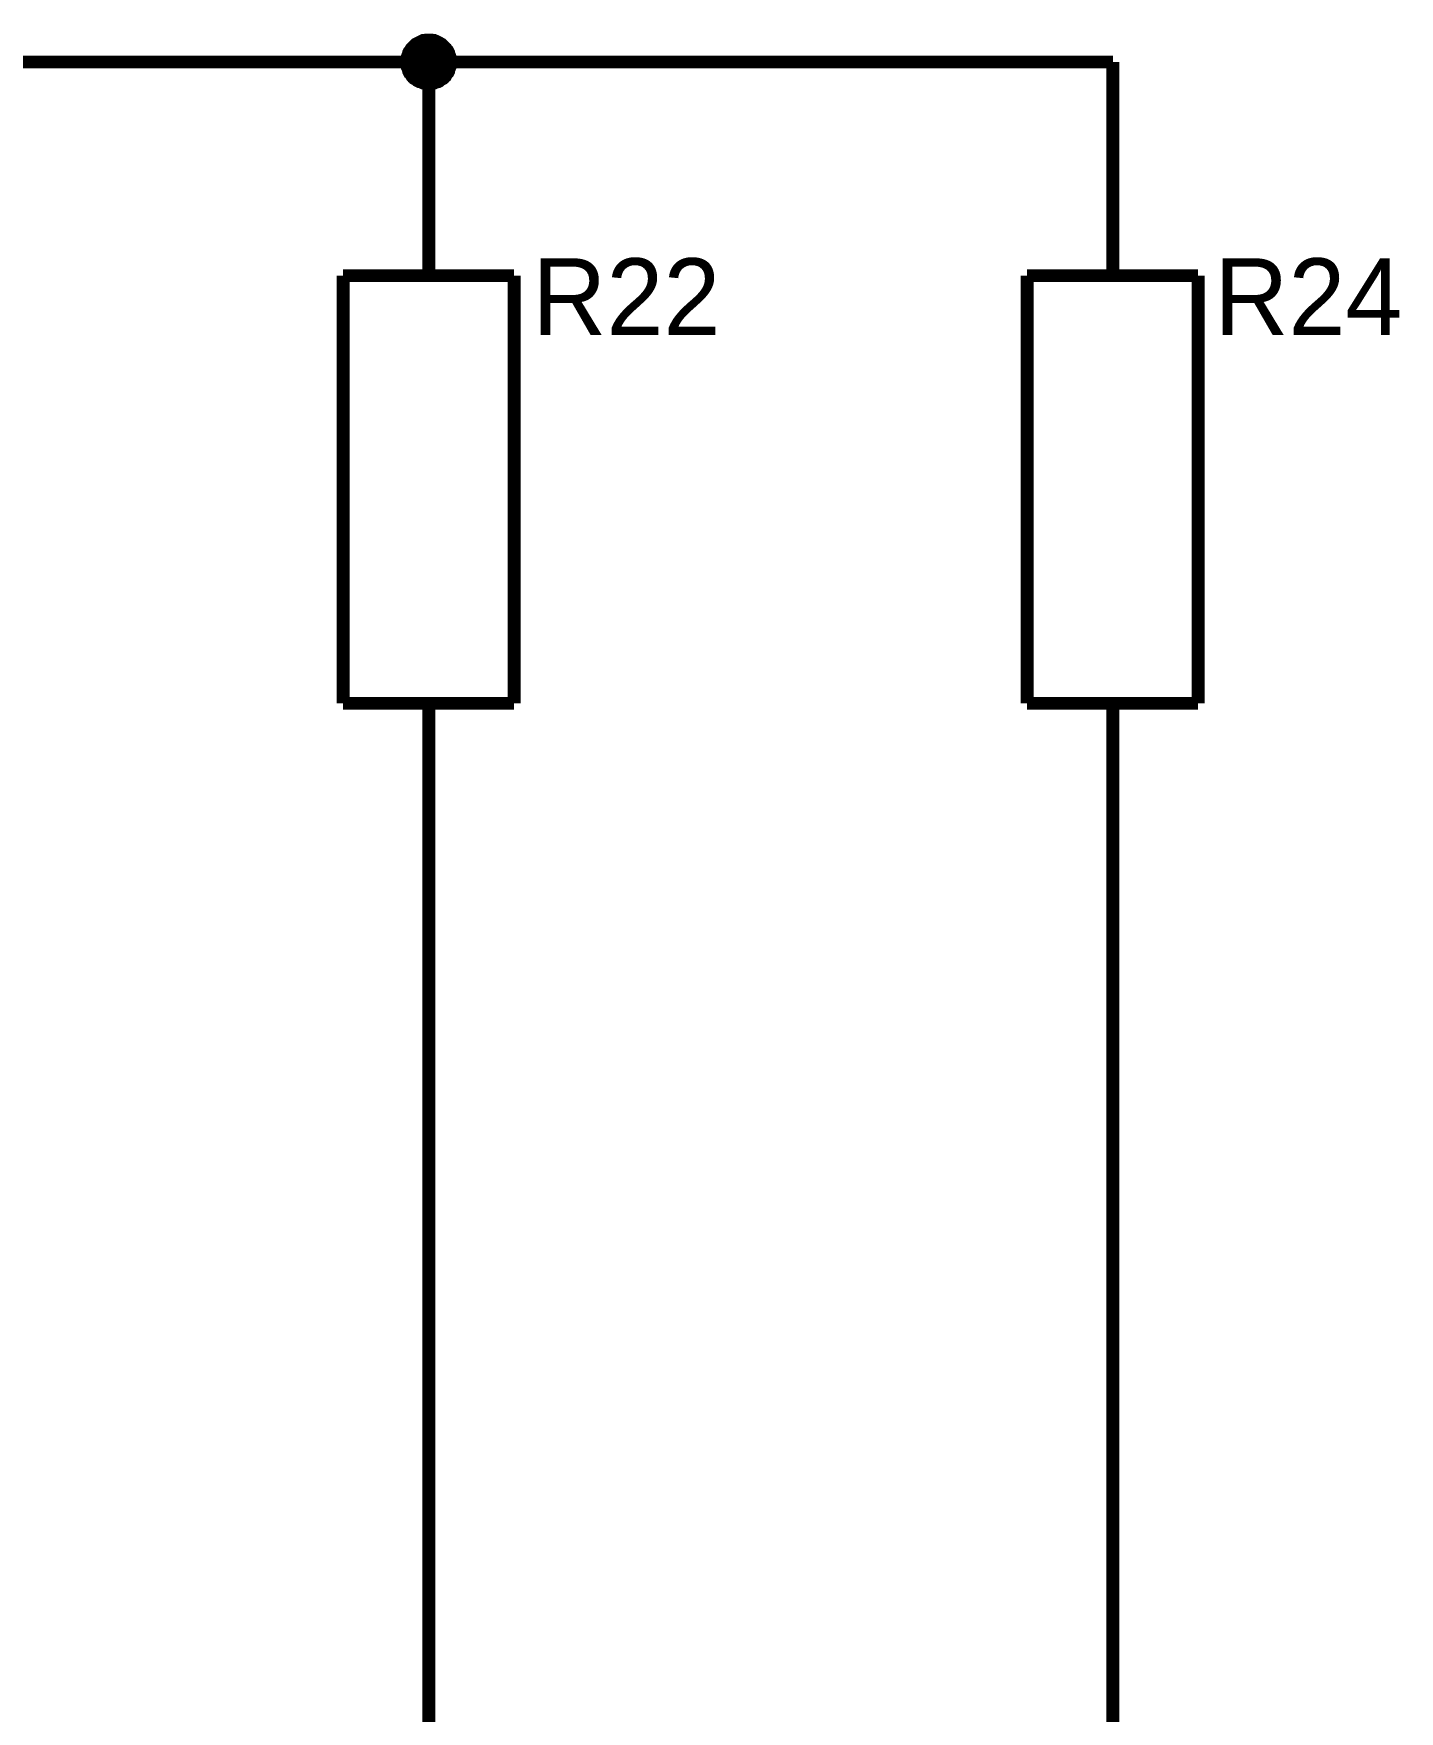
# Model space of a CAD drawing. Header units: inches. Extents: x 0 to 420, y 0 to 297.
# Drawn here: x 332.72 to 364.66, y 178.41 to 217.66 of the extents above; entities that cross this region are included whole.
import ezdxf

# ---------------------------------------------------------------- set-up
doc = ezdxf.new("R2010")
doc.units = ezdxf.units.IN
doc.layers.add('Sheet', color=255, linetype='Continuous')

msp = doc.modelspace()

# ---------------------------------------------------------------- linework, layer by layer
at = {"layer": 'Sheet'}
for points, const_width in [([(341.452, 216.992), (341.452, 217.014), (341.452, 217.048), (341.463, 217.07), (341.463, 217.093), (341.463, 217.115), (341.474, 217.149), (341.485, 217.171), (341.496, 217.194), (341.496, 217.216), (341.508, 217.238), (341.53, 217.261), (341.541, 217.283), (341.552, 217.294), (341.564, 217.317), (341.586, 217.339), (341.597, 217.35), (341.62, 217.373), (341.631, 217.384), (341.653, 217.406), (341.676, 217.418), (341.698, 217.429), (341.72, 217.44), (341.743, 217.451), (341.765, 217.462), (341.788, 217.474), (341.81, 217.485), (341.832, 217.496), (341.866, 217.496), (341.888, 217.496), (341.911, 217.507), (341.944, 217.507), (341.967, 217.507)], 0.3), ([(341.452, 216.992), (341.452, 217.014), (341.452, 217.048), (341.463, 217.07), (341.463, 217.093), (341.463, 217.115), (341.474, 217.149), (341.485, 217.171), (341.496, 217.194), (341.496, 217.216), (341.508, 217.238), (341.53, 217.261), (341.541, 217.283), (341.552, 217.294), (341.564, 217.317), (341.586, 217.339), (341.597, 217.35), (341.62, 217.373), (341.631, 217.384), (341.653, 217.406), (341.676, 217.418), (341.698, 217.429), (341.72, 217.44), (341.743, 217.451), (341.765, 217.462), (341.788, 217.474), (341.81, 217.485), (341.832, 217.496), (341.866, 217.496), (341.888, 217.496), (341.911, 217.507), (341.944, 217.507), (341.967, 217.507)], 0.3), ([(341.452, 216.992), (341.452, 217.014), (341.452, 217.048), (341.463, 217.07), (341.463, 217.093), (341.463, 217.115), (341.474, 217.149), (341.485, 217.171), (341.496, 217.194), (341.496, 217.216), (341.508, 217.238), (341.53, 217.261), (341.541, 217.283), (341.552, 217.294), (341.564, 217.317), (341.586, 217.339), (341.597, 217.35), (341.62, 217.373), (341.631, 217.384), (341.653, 217.406), (341.676, 217.418), (341.698, 217.429), (341.72, 217.44), (341.743, 217.451), (341.765, 217.462), (341.788, 217.474), (341.81, 217.485), (341.832, 217.496), (341.866, 217.496), (341.888, 217.496), (341.911, 217.507), (341.944, 217.507), (341.967, 217.507)], 0.3), ([(341.452, 216.992), (341.452, 217.014), (341.452, 217.048), (341.463, 217.07), (341.463, 217.093), (341.463, 217.115), (341.474, 217.149), (341.485, 217.171), (341.496, 217.194), (341.496, 217.216), (341.508, 217.238), (341.53, 217.261), (341.541, 217.283), (341.552, 217.294), (341.564, 217.317), (341.586, 217.339), (341.597, 217.35), (341.62, 217.373), (341.631, 217.384), (341.653, 217.406), (341.676, 217.418), (341.698, 217.429), (341.72, 217.44), (341.743, 217.451), (341.765, 217.462), (341.788, 217.474), (341.81, 217.485), (341.832, 217.496), (341.866, 217.496), (341.888, 217.496), (341.911, 217.507), (341.944, 217.507), (341.967, 217.507)], 0.3), ([(341.452, 216.992), (341.452, 217.014), (341.452, 217.048), (341.463, 217.07), (341.463, 217.093), (341.463, 217.115), (341.474, 217.149), (341.485, 217.171), (341.496, 217.194), (341.496, 217.216), (341.508, 217.238), (341.53, 217.261), (341.541, 217.283), (341.552, 217.294), (341.564, 217.317), (341.586, 217.339), (341.597, 217.35), (341.62, 217.373), (341.631, 217.384), (341.653, 217.406), (341.676, 217.418), (341.698, 217.429), (341.72, 217.44), (341.743, 217.451), (341.765, 217.462), (341.788, 217.474), (341.81, 217.485), (341.832, 217.496), (341.866, 217.496), (341.888, 217.496), (341.911, 217.507), (341.944, 217.507), (341.967, 217.507)], 0.0991), ([(341.452, 216.992), (341.452, 217.014), (341.452, 217.048), (341.463, 217.07), (341.463, 217.093), (341.463, 217.115), (341.474, 217.149), (341.485, 217.171), (341.496, 217.194), (341.496, 217.216), (341.508, 217.238), (341.53, 217.261), (341.541, 217.283), (341.552, 217.294), (341.564, 217.317), (341.586, 217.339), (341.597, 217.35), (341.62, 217.373), (341.631, 217.384), (341.653, 217.406), (341.676, 217.418), (341.698, 217.429), (341.72, 217.44), (341.743, 217.451), (341.765, 217.462), (341.788, 217.474), (341.81, 217.485), (341.832, 217.496), (341.866, 217.496), (341.888, 217.496), (341.911, 217.507), (341.944, 217.507), (341.967, 217.507)], 0.0991), ([(341.452, 216.992), (341.452, 217.014), (341.452, 217.048), (341.463, 217.07), (341.463, 217.093), (341.463, 217.115), (341.474, 217.149), (341.485, 217.171), (341.496, 217.194), (341.496, 217.216), (341.508, 217.238), (341.53, 217.261), (341.541, 217.283), (341.552, 217.294), (341.564, 217.317), (341.586, 217.339), (341.597, 217.35), (341.62, 217.373), (341.631, 217.384), (341.653, 217.406), (341.676, 217.418), (341.698, 217.429), (341.72, 217.44), (341.743, 217.451), (341.765, 217.462), (341.788, 217.474), (341.81, 217.485), (341.832, 217.496), (341.866, 217.496), (341.888, 217.496), (341.911, 217.507), (341.944, 217.507), (341.967, 217.507)], 0.0991), ([(341.452, 216.992), (341.452, 217.014), (341.452, 217.048), (341.463, 217.07), (341.463, 217.093), (341.463, 217.115), (341.474, 217.149), (341.485, 217.171), (341.496, 217.194), (341.496, 217.216), (341.508, 217.238), (341.53, 217.261), (341.541, 217.283), (341.552, 217.294), (341.564, 217.317), (341.586, 217.339), (341.597, 217.35), (341.62, 217.373), (341.631, 217.384), (341.653, 217.406), (341.676, 217.418), (341.698, 217.429), (341.72, 217.44), (341.743, 217.451), (341.765, 217.462), (341.788, 217.474), (341.81, 217.485), (341.832, 217.496), (341.866, 217.496), (341.888, 217.496), (341.911, 217.507), (341.944, 217.507), (341.967, 217.507)], 0.0991), ([(341.967, 217.507), (341.967, 217.507)], 0.3), ([(341.967, 217.507), (341.989, 217.507), (342.023, 217.507), (342.045, 217.496), (342.068, 217.496), (342.09, 217.496), (342.112, 217.485), (342.146, 217.474), (342.168, 217.462), (342.191, 217.451), (342.213, 217.44), (342.224, 217.429), (342.247, 217.418), (342.269, 217.406), (342.291, 217.384), (342.303, 217.373), (342.325, 217.35), (342.336, 217.339), (342.359, 217.317), (342.37, 217.294), (342.381, 217.283), (342.403, 217.261), (342.415, 217.238), (342.426, 217.216), (342.426, 217.194), (342.437, 217.171), (342.448, 217.149), (342.459, 217.115), (342.459, 217.093), (342.459, 217.07), (342.471, 217.048), (342.471, 217.014), (342.471, 216.992)], 0.3), ([(341.967, 217.507), (341.967, 217.507)], 0.3), ([(341.967, 217.507), (341.989, 217.507), (342.023, 217.507), (342.045, 217.496), (342.068, 217.496), (342.09, 217.496), (342.112, 217.485), (342.146, 217.474), (342.168, 217.462), (342.191, 217.451), (342.213, 217.44), (342.224, 217.429), (342.247, 217.418), (342.269, 217.406), (342.291, 217.384), (342.303, 217.373), (342.325, 217.35), (342.336, 217.339), (342.359, 217.317), (342.37, 217.294), (342.381, 217.283), (342.403, 217.261), (342.415, 217.238), (342.426, 217.216), (342.426, 217.194), (342.437, 217.171), (342.448, 217.149), (342.459, 217.115), (342.459, 217.093), (342.459, 217.07), (342.471, 217.048), (342.471, 217.014), (342.471, 216.992)], 0.3), ([(341.967, 217.507), (341.967, 217.507)], 0.3), ([(341.967, 217.507), (341.989, 217.507), (342.023, 217.507), (342.045, 217.496), (342.068, 217.496), (342.09, 217.496), (342.112, 217.485), (342.146, 217.474), (342.168, 217.462), (342.191, 217.451), (342.213, 217.44), (342.224, 217.429), (342.247, 217.418), (342.269, 217.406), (342.291, 217.384), (342.303, 217.373), (342.325, 217.35), (342.336, 217.339), (342.359, 217.317), (342.37, 217.294), (342.381, 217.283), (342.403, 217.261), (342.415, 217.238), (342.426, 217.216), (342.426, 217.194), (342.437, 217.171), (342.448, 217.149), (342.459, 217.115), (342.459, 217.093), (342.459, 217.07), (342.471, 217.048), (342.471, 217.014), (342.471, 216.992)], 0.3), ([(341.967, 217.507), (341.967, 217.507)], 0.3), ([(341.967, 217.507), (341.989, 217.507), (342.023, 217.507), (342.045, 217.496), (342.068, 217.496), (342.09, 217.496), (342.112, 217.485), (342.146, 217.474), (342.168, 217.462), (342.191, 217.451), (342.213, 217.44), (342.224, 217.429), (342.247, 217.418), (342.269, 217.406), (342.291, 217.384), (342.303, 217.373), (342.325, 217.35), (342.336, 217.339), (342.359, 217.317), (342.37, 217.294), (342.381, 217.283), (342.403, 217.261), (342.415, 217.238), (342.426, 217.216), (342.426, 217.194), (342.437, 217.171), (342.448, 217.149), (342.459, 217.115), (342.459, 217.093), (342.459, 217.07), (342.471, 217.048), (342.471, 217.014), (342.471, 216.992)], 0.3), ([(341.967, 217.507), (341.967, 217.507)], 0.0991), ([(341.967, 217.507), (341.989, 217.507), (342.023, 217.507), (342.045, 217.496), (342.068, 217.496), (342.09, 217.496), (342.112, 217.485), (342.146, 217.474), (342.168, 217.462), (342.191, 217.451), (342.213, 217.44), (342.224, 217.429), (342.247, 217.418), (342.269, 217.406), (342.291, 217.384), (342.303, 217.373), (342.325, 217.35), (342.336, 217.339), (342.359, 217.317), (342.37, 217.294), (342.381, 217.283), (342.403, 217.261), (342.415, 217.238), (342.426, 217.216), (342.426, 217.194), (342.437, 217.171), (342.448, 217.149), (342.459, 217.115), (342.459, 217.093), (342.459, 217.07), (342.471, 217.048), (342.471, 217.014), (342.471, 216.992)], 0.0991), ([(341.967, 217.507), (341.967, 217.507)], 0.0991), ([(341.967, 217.507), (341.989, 217.507), (342.023, 217.507), (342.045, 217.496), (342.068, 217.496), (342.09, 217.496), (342.112, 217.485), (342.146, 217.474), (342.168, 217.462), (342.191, 217.451), (342.213, 217.44), (342.224, 217.429), (342.247, 217.418), (342.269, 217.406), (342.291, 217.384), (342.303, 217.373), (342.325, 217.35), (342.336, 217.339), (342.359, 217.317), (342.37, 217.294), (342.381, 217.283), (342.403, 217.261), (342.415, 217.238), (342.426, 217.216), (342.426, 217.194), (342.437, 217.171), (342.448, 217.149), (342.459, 217.115), (342.459, 217.093), (342.459, 217.07), (342.471, 217.048), (342.471, 217.014), (342.471, 216.992)], 0.0991), ([(341.967, 217.507), (341.967, 217.507)], 0.0991), ([(341.967, 217.507), (341.989, 217.507), (342.023, 217.507), (342.045, 217.496), (342.068, 217.496), (342.09, 217.496), (342.112, 217.485), (342.146, 217.474), (342.168, 217.462), (342.191, 217.451), (342.213, 217.44), (342.224, 217.429), (342.247, 217.418), (342.269, 217.406), (342.291, 217.384), (342.303, 217.373), (342.325, 217.35), (342.336, 217.339), (342.359, 217.317), (342.37, 217.294), (342.381, 217.283), (342.403, 217.261), (342.415, 217.238), (342.426, 217.216), (342.426, 217.194), (342.437, 217.171), (342.448, 217.149), (342.459, 217.115), (342.459, 217.093), (342.459, 217.07), (342.471, 217.048), (342.471, 217.014), (342.471, 216.992)], 0.0991), ([(341.967, 217.507), (341.967, 217.507)], 0.0991), ([(341.967, 217.507), (341.989, 217.507), (342.023, 217.507), (342.045, 217.496), (342.068, 217.496), (342.09, 217.496), (342.112, 217.485), (342.146, 217.474), (342.168, 217.462), (342.191, 217.451), (342.213, 217.44), (342.224, 217.429), (342.247, 217.418), (342.269, 217.406), (342.291, 217.384), (342.303, 217.373), (342.325, 217.35), (342.336, 217.339), (342.359, 217.317), (342.37, 217.294), (342.381, 217.283), (342.403, 217.261), (342.415, 217.238), (342.426, 217.216), (342.426, 217.194), (342.437, 217.171), (342.448, 217.149), (342.459, 217.115), (342.459, 217.093), (342.459, 217.07), (342.471, 217.048), (342.471, 217.014), (342.471, 216.992)], 0.0991), ([(223.506, 216.992), (341.967, 216.992), (341.967, 216.992)], 0.3), ([(341.967, 216.488), (341.944, 216.488), (341.911, 216.488), (341.888, 216.499), (341.866, 216.499), (341.832, 216.499), (341.81, 216.51), (341.788, 216.521), (341.765, 216.533), (341.743, 216.533), (341.72, 216.544), (341.698, 216.555), (341.676, 216.577), (341.653, 216.589), (341.631, 216.6), (341.62, 216.622), (341.597, 216.633), (341.586, 216.656), (341.564, 216.667), (341.552, 216.689), (341.541, 216.712), (341.53, 216.734), (341.508, 216.745), (341.496, 216.768), (341.496, 216.79), (341.485, 216.813), (341.474, 216.846), (341.463, 216.869), (341.463, 216.891), (341.463, 216.914), (341.452, 216.936), (341.452, 216.97), (341.452, 216.992)], 0.3), ([(341.452, 216.992), (341.452, 216.992)], 0.3), ([(341.967, 216.488), (341.944, 216.488), (341.911, 216.488), (341.888, 216.499), (341.866, 216.499), (341.832, 216.499), (341.81, 216.51), (341.788, 216.521), (341.765, 216.533), (341.743, 216.533), (341.72, 216.544), (341.698, 216.555), (341.676, 216.577), (341.653, 216.589), (341.631, 216.6), (341.62, 216.622), (341.597, 216.633), (341.586, 216.656), (341.564, 216.667), (341.552, 216.689), (341.541, 216.712), (341.53, 216.734), (341.508, 216.745), (341.496, 216.768), (341.496, 216.79), (341.485, 216.813), (341.474, 216.846), (341.463, 216.869), (341.463, 216.891), (341.463, 216.914), (341.452, 216.936), (341.452, 216.97), (341.452, 216.992)], 0.3), ([(341.452, 216.992), (341.452, 216.992)], 0.3), ([(341.967, 216.488), (341.944, 216.488), (341.911, 216.488), (341.888, 216.499), (341.866, 216.499), (341.832, 216.499), (341.81, 216.51), (341.788, 216.521), (341.765, 216.533), (341.743, 216.533), (341.72, 216.544), (341.698, 216.555), (341.676, 216.577), (341.653, 216.589), (341.631, 216.6), (341.62, 216.622), (341.597, 216.633), (341.586, 216.656), (341.564, 216.667), (341.552, 216.689), (341.541, 216.712), (341.53, 216.734), (341.508, 216.745), (341.496, 216.768), (341.496, 216.79), (341.485, 216.813), (341.474, 216.846), (341.463, 216.869), (341.463, 216.891), (341.463, 216.914), (341.452, 216.936), (341.452, 216.97), (341.452, 216.992)], 0.3), ([(341.452, 216.992), (341.452, 216.992)], 0.3), ([(341.967, 216.488), (341.944, 216.488), (341.911, 216.488), (341.888, 216.499), (341.866, 216.499), (341.832, 216.499), (341.81, 216.51), (341.788, 216.521), (341.765, 216.533), (341.743, 216.533), (341.72, 216.544), (341.698, 216.555), (341.676, 216.577), (341.653, 216.589), (341.631, 216.6), (341.62, 216.622), (341.597, 216.633), (341.586, 216.656), (341.564, 216.667), (341.552, 216.689), (341.541, 216.712), (341.53, 216.734), (341.508, 216.745), (341.496, 216.768), (341.496, 216.79), (341.485, 216.813), (341.474, 216.846), (341.463, 216.869), (341.463, 216.891), (341.463, 216.914), (341.452, 216.936), (341.452, 216.97), (341.452, 216.992)], 0.3), ([(341.452, 216.992), (341.452, 216.992)], 0.3), ([(341.967, 216.488), (341.944, 216.488), (341.911, 216.488), (341.888, 216.499), (341.866, 216.499), (341.832, 216.499), (341.81, 216.51), (341.788, 216.521), (341.765, 216.533), (341.743, 216.533), (341.72, 216.544), (341.698, 216.555), (341.676, 216.577), (341.653, 216.589), (341.631, 216.6), (341.62, 216.622), (341.597, 216.633), (341.586, 216.656), (341.564, 216.667), (341.552, 216.689), (341.541, 216.712), (341.53, 216.734), (341.508, 216.745), (341.496, 216.768), (341.496, 216.79), (341.485, 216.813), (341.474, 216.846), (341.463, 216.869), (341.463, 216.891), (341.463, 216.914), (341.452, 216.936), (341.452, 216.97), (341.452, 216.992)], 0.0991), ([(341.452, 216.992), (341.452, 216.992)], 0.0991), ([(341.967, 216.488), (341.944, 216.488), (341.911, 216.488), (341.888, 216.499), (341.866, 216.499), (341.832, 216.499), (341.81, 216.51), (341.788, 216.521), (341.765, 216.533), (341.743, 216.533), (341.72, 216.544), (341.698, 216.555), (341.676, 216.577), (341.653, 216.589), (341.631, 216.6), (341.62, 216.622), (341.597, 216.633), (341.586, 216.656), (341.564, 216.667), (341.552, 216.689), (341.541, 216.712), (341.53, 216.734), (341.508, 216.745), (341.496, 216.768), (341.496, 216.79), (341.485, 216.813), (341.474, 216.846), (341.463, 216.869), (341.463, 216.891), (341.463, 216.914), (341.452, 216.936), (341.452, 216.97), (341.452, 216.992)], 0.0991), ([(341.452, 216.992), (341.452, 216.992)], 0.0991), ([(341.967, 216.488), (341.944, 216.488), (341.911, 216.488), (341.888, 216.499), (341.866, 216.499), (341.832, 216.499), (341.81, 216.51), (341.788, 216.521), (341.765, 216.533), (341.743, 216.533), (341.72, 216.544), (341.698, 216.555), (341.676, 216.577), (341.653, 216.589), (341.631, 216.6), (341.62, 216.622), (341.597, 216.633), (341.586, 216.656), (341.564, 216.667), (341.552, 216.689), (341.541, 216.712), (341.53, 216.734), (341.508, 216.745), (341.496, 216.768), (341.496, 216.79), (341.485, 216.813), (341.474, 216.846), (341.463, 216.869), (341.463, 216.891), (341.463, 216.914), (341.452, 216.936), (341.452, 216.97), (341.452, 216.992)], 0.0991), ([(341.452, 216.992), (341.452, 216.992)], 0.0991), ([(341.967, 216.488), (341.944, 216.488), (341.911, 216.488), (341.888, 216.499), (341.866, 216.499), (341.832, 216.499), (341.81, 216.51), (341.788, 216.521), (341.765, 216.533), (341.743, 216.533), (341.72, 216.544), (341.698, 216.555), (341.676, 216.577), (341.653, 216.589), (341.631, 216.6), (341.62, 216.622), (341.597, 216.633), (341.586, 216.656), (341.564, 216.667), (341.552, 216.689), (341.541, 216.712), (341.53, 216.734), (341.508, 216.745), (341.496, 216.768), (341.496, 216.79), (341.485, 216.813), (341.474, 216.846), (341.463, 216.869), (341.463, 216.891), (341.463, 216.914), (341.452, 216.936), (341.452, 216.97), (341.452, 216.992)], 0.0991), ([(341.452, 216.992), (341.452, 216.992)], 0.0991), ([(341.967, 211.996), (341.967, 216.992)], 0.3), ([(341.967, 216.992), (357.959, 216.992), (357.959, 216.992)], 0.3), ([(342.471, 216.992), (342.471, 216.97), (342.471, 216.936), (342.459, 216.914), (342.459, 216.891), (342.459, 216.869), (342.448, 216.846), (342.437, 216.813), (342.426, 216.79), (342.426, 216.768), (342.415, 216.745), (342.403, 216.734), (342.381, 216.712), (342.37, 216.689), (342.359, 216.667), (342.336, 216.656), (342.325, 216.633), (342.303, 216.622), (342.291, 216.6), (342.269, 216.589), (342.247, 216.577), (342.224, 216.555), (342.213, 216.544), (342.191, 216.533), (342.168, 216.533), (342.146, 216.521), (342.112, 216.51), (342.09, 216.499), (342.068, 216.499), (342.045, 216.499), (342.023, 216.488), (341.989, 216.488), (341.967, 216.488)], 0.3), ([(342.471, 216.992), (342.471, 216.97), (342.471, 216.936), (342.459, 216.914), (342.459, 216.891), (342.459, 216.869), (342.448, 216.846), (342.437, 216.813), (342.426, 216.79), (342.426, 216.768), (342.415, 216.745), (342.403, 216.734), (342.381, 216.712), (342.37, 216.689), (342.359, 216.667), (342.336, 216.656), (342.325, 216.633), (342.303, 216.622), (342.291, 216.6), (342.269, 216.589), (342.247, 216.577), (342.224, 216.555), (342.213, 216.544), (342.191, 216.533), (342.168, 216.533), (342.146, 216.521), (342.112, 216.51), (342.09, 216.499), (342.068, 216.499), (342.045, 216.499), (342.023, 216.488), (341.989, 216.488), (341.967, 216.488)], 0.3), ([(342.471, 216.992), (342.471, 216.97), (342.471, 216.936), (342.459, 216.914), (342.459, 216.891), (342.459, 216.869), (342.448, 216.846), (342.437, 216.813), (342.426, 216.79), (342.426, 216.768), (342.415, 216.745), (342.403, 216.734), (342.381, 216.712), (342.37, 216.689), (342.359, 216.667), (342.336, 216.656), (342.325, 216.633), (342.303, 216.622), (342.291, 216.6), (342.269, 216.589), (342.247, 216.577), (342.224, 216.555), (342.213, 216.544), (342.191, 216.533), (342.168, 216.533), (342.146, 216.521), (342.112, 216.51), (342.09, 216.499), (342.068, 216.499), (342.045, 216.499), (342.023, 216.488), (341.989, 216.488), (341.967, 216.488)], 0.3), ([(342.471, 216.992), (342.471, 216.97), (342.471, 216.936), (342.459, 216.914), (342.459, 216.891), (342.459, 216.869), (342.448, 216.846), (342.437, 216.813), (342.426, 216.79), (342.426, 216.768), (342.415, 216.745), (342.403, 216.734), (342.381, 216.712), (342.37, 216.689), (342.359, 216.667), (342.336, 216.656), (342.325, 216.633), (342.303, 216.622), (342.291, 216.6), (342.269, 216.589), (342.247, 216.577), (342.224, 216.555), (342.213, 216.544), (342.191, 216.533), (342.168, 216.533), (342.146, 216.521), (342.112, 216.51), (342.09, 216.499), (342.068, 216.499), (342.045, 216.499), (342.023, 216.488), (341.989, 216.488), (341.967, 216.488)], 0.3), ([(342.471, 216.992), (342.471, 216.97), (342.471, 216.936), (342.459, 216.914), (342.459, 216.891), (342.459, 216.869), (342.448, 216.846), (342.437, 216.813), (342.426, 216.79), (342.426, 216.768), (342.415, 216.745), (342.403, 216.734), (342.381, 216.712), (342.37, 216.689), (342.359, 216.667), (342.336, 216.656), (342.325, 216.633), (342.303, 216.622), (342.291, 216.6), (342.269, 216.589), (342.247, 216.577), (342.224, 216.555), (342.213, 216.544), (342.191, 216.533), (342.168, 216.533), (342.146, 216.521), (342.112, 216.51), (342.09, 216.499), (342.068, 216.499), (342.045, 216.499), (342.023, 216.488), (341.989, 216.488), (341.967, 216.488)], 0.0991), ([(342.471, 216.992), (342.471, 216.97), (342.471, 216.936), (342.459, 216.914), (342.459, 216.891), (342.459, 216.869), (342.448, 216.846), (342.437, 216.813), (342.426, 216.79), (342.426, 216.768), (342.415, 216.745), (342.403, 216.734), (342.381, 216.712), (342.37, 216.689), (342.359, 216.667), (342.336, 216.656), (342.325, 216.633), (342.303, 216.622), (342.291, 216.6), (342.269, 216.589), (342.247, 216.577), (342.224, 216.555), (342.213, 216.544), (342.191, 216.533), (342.168, 216.533), (342.146, 216.521), (342.112, 216.51), (342.09, 216.499), (342.068, 216.499), (342.045, 216.499), (342.023, 216.488), (341.989, 216.488), (341.967, 216.488)], 0.0991), ([(342.471, 216.992), (342.471, 216.97), (342.471, 216.936), (342.459, 216.914), (342.459, 216.891), (342.459, 216.869), (342.448, 216.846), (342.437, 216.813), (342.426, 216.79), (342.426, 216.768), (342.415, 216.745), (342.403, 216.734), (342.381, 216.712), (342.37, 216.689), (342.359, 216.667), (342.336, 216.656), (342.325, 216.633), (342.303, 216.622), (342.291, 216.6), (342.269, 216.589), (342.247, 216.577), (342.224, 216.555), (342.213, 216.544), (342.191, 216.533), (342.168, 216.533), (342.146, 216.521), (342.112, 216.51), (342.09, 216.499), (342.068, 216.499), (342.045, 216.499), (342.023, 216.488), (341.989, 216.488), (341.967, 216.488)], 0.0991), ([(342.471, 216.992), (342.471, 216.97), (342.471, 216.936), (342.459, 216.914), (342.459, 216.891), (342.459, 216.869), (342.448, 216.846), (342.437, 216.813), (342.426, 216.79), (342.426, 216.768), (342.415, 216.745), (342.403, 216.734), (342.381, 216.712), (342.37, 216.689), (342.359, 216.667), (342.336, 216.656), (342.325, 216.633), (342.303, 216.622), (342.291, 216.6), (342.269, 216.589), (342.247, 216.577), (342.224, 216.555), (342.213, 216.544), (342.191, 216.533), (342.168, 216.533), (342.146, 216.521), (342.112, 216.51), (342.09, 216.499), (342.068, 216.499), (342.045, 216.499), (342.023, 216.488), (341.989, 216.488), (341.967, 216.488)], 0.0991), ([(342.471, 216.992), (342.471, 216.992), (342.471, 216.992), (342.471, 216.992), (342.471, 216.992), (342.471, 216.992), (342.471, 216.992), (342.471, 216.992), (342.471, 216.992), (342.471, 216.992), (342.471, 216.992), (342.471, 216.992), (342.471, 216.992), (342.471, 216.992), (342.471, 216.992), (342.471, 216.992), (342.471, 216.992), (342.471, 216.992), (342.471, 216.992), (342.471, 216.992), (342.471, 216.992), (342.471, 216.992), (342.471, 216.992), (342.471, 216.992), (342.471, 216.992), (342.471, 216.992), (342.471, 216.992), (342.471, 216.992), (342.471, 216.992), (342.471, 216.992), (342.471, 216.992), (342.471, 216.992), (342.471, 216.992)], 0.3), ([(342.471, 216.992), (342.471, 216.992)], 0.3), ([(342.471, 216.992), (342.471, 216.992), (342.471, 216.992), (342.471, 216.992), (342.471, 216.992), (342.471, 216.992), (342.471, 216.992), (342.471, 216.992), (342.471, 216.992), (342.471, 216.992), (342.471, 216.992), (342.471, 216.992), (342.471, 216.992), (342.471, 216.992), (342.471, 216.992), (342.471, 216.992), (342.471, 216.992), (342.471, 216.992), (342.471, 216.992), (342.471, 216.992), (342.471, 216.992), (342.471, 216.992), (342.471, 216.992), (342.471, 216.992), (342.471, 216.992), (342.471, 216.992), (342.471, 216.992), (342.471, 216.992), (342.471, 216.992), (342.471, 216.992), (342.471, 216.992), (342.471, 216.992), (342.471, 216.992)], 0.3), ([(342.471, 216.992), (342.471, 216.992)], 0.3), ([(342.471, 216.992), (342.471, 216.992), (342.471, 216.992), (342.471, 216.992), (342.471, 216.992), (342.471, 216.992), (342.471, 216.992), (342.471, 216.992), (342.471, 216.992), (342.471, 216.992), (342.471, 216.992), (342.471, 216.992), (342.471, 216.992), (342.471, 216.992), (342.471, 216.992), (342.471, 216.992), (342.471, 216.992), (342.471, 216.992), (342.471, 216.992), (342.471, 216.992), (342.471, 216.992), (342.471, 216.992), (342.471, 216.992), (342.471, 216.992), (342.471, 216.992), (342.471, 216.992), (342.471, 216.992), (342.471, 216.992), (342.471, 216.992), (342.471, 216.992), (342.471, 216.992), (342.471, 216.992), (342.471, 216.992)], 0.3), ([(342.471, 216.992), (342.471, 216.992)], 0.3), ([(342.471, 216.992), (342.471, 216.992), (342.471, 216.992), (342.471, 216.992), (342.471, 216.992), (342.471, 216.992), (342.471, 216.992), (342.471, 216.992), (342.471, 216.992), (342.471, 216.992), (342.471, 216.992), (342.471, 216.992), (342.471, 216.992), (342.471, 216.992), (342.471, 216.992), (342.471, 216.992), (342.471, 216.992), (342.471, 216.992), (342.471, 216.992), (342.471, 216.992), (342.471, 216.992), (342.471, 216.992), (342.471, 216.992), (342.471, 216.992), (342.471, 216.992), (342.471, 216.992), (342.471, 216.992), (342.471, 216.992), (342.471, 216.992), (342.471, 216.992), (342.471, 216.992), (342.471, 216.992), (342.471, 216.992)], 0.3), ([(342.471, 216.992), (342.471, 216.992)], 0.3), ([(342.471, 216.992), (342.471, 216.992), (342.471, 216.992), (342.471, 216.992), (342.471, 216.992), (342.471, 216.992), (342.471, 216.992), (342.471, 216.992), (342.471, 216.992), (342.471, 216.992), (342.471, 216.992), (342.471, 216.992), (342.471, 216.992), (342.471, 216.992), (342.471, 216.992), (342.471, 216.992), (342.471, 216.992), (342.471, 216.992), (342.471, 216.992), (342.471, 216.992), (342.471, 216.992), (342.471, 216.992), (342.471, 216.992), (342.471, 216.992), (342.471, 216.992), (342.471, 216.992), (342.471, 216.992), (342.471, 216.992), (342.471, 216.992), (342.471, 216.992), (342.471, 216.992), (342.471, 216.992), (342.471, 216.992)], 0.0991), ([(342.471, 216.992), (342.471, 216.992)], 0.0991), ([(342.471, 216.992), (342.471, 216.992), (342.471, 216.992), (342.471, 216.992), (342.471, 216.992), (342.471, 216.992), (342.471, 216.992), (342.471, 216.992), (342.471, 216.992), (342.471, 216.992), (342.471, 216.992), (342.471, 216.992), (342.471, 216.992), (342.471, 216.992), (342.471, 216.992), (342.471, 216.992), (342.471, 216.992), (342.471, 216.992), (342.471, 216.992), (342.471, 216.992), (342.471, 216.992), (342.471, 216.992), (342.471, 216.992), (342.471, 216.992), (342.471, 216.992), (342.471, 216.992), (342.471, 216.992), (342.471, 216.992), (342.471, 216.992), (342.471, 216.992), (342.471, 216.992), (342.471, 216.992), (342.471, 216.992)], 0.0991), ([(342.471, 216.992), (342.471, 216.992)], 0.0991), ([(342.471, 216.992), (342.471, 216.992), (342.471, 216.992), (342.471, 216.992), (342.471, 216.992), (342.471, 216.992), (342.471, 216.992), (342.471, 216.992), (342.471, 216.992), (342.471, 216.992), (342.471, 216.992), (342.471, 216.992), (342.471, 216.992), (342.471, 216.992), (342.471, 216.992), (342.471, 216.992), (342.471, 216.992), (342.471, 216.992), (342.471, 216.992), (342.471, 216.992), (342.471, 216.992), (342.471, 216.992), (342.471, 216.992), (342.471, 216.992), (342.471, 216.992), (342.471, 216.992), (342.471, 216.992), (342.471, 216.992), (342.471, 216.992), (342.471, 216.992), (342.471, 216.992), (342.471, 216.992), (342.471, 216.992)], 0.0991), ([(342.471, 216.992), (342.471, 216.992)], 0.0991), ([(342.471, 216.992), (342.471, 216.992), (342.471, 216.992), (342.471, 216.992), (342.471, 216.992), (342.471, 216.992), (342.471, 216.992), (342.471, 216.992), (342.471, 216.992), (342.471, 216.992), (342.471, 216.992), (342.471, 216.992), (342.471, 216.992), (342.471, 216.992), (342.471, 216.992), (342.471, 216.992), (342.471, 216.992), (342.471, 216.992), (342.471, 216.992), (342.471, 216.992), (342.471, 216.992), (342.471, 216.992), (342.471, 216.992), (342.471, 216.992), (342.471, 216.992), (342.471, 216.992), (342.471, 216.992), (342.471, 216.992), (342.471, 216.992), (342.471, 216.992), (342.471, 216.992), (342.471, 216.992), (342.471, 216.992)], 0.0991), ([(342.471, 216.992), (342.471, 216.992)], 0.0991), ([(357.959, 211.996), (357.959, 216.992)], 0.3), ([(343.96, 211.996), (339.962, 211.996)], 0.3), ([(339.962, 211.996), (339.962, 201.992)], 0.3), ([(343.96, 201.992), (343.96, 211.996)], 0.3), ([(359.952, 211.996), (355.954, 211.996)], 0.3), ([(355.954, 211.996), (355.954, 201.992)], 0.3), ([(359.952, 201.992), (359.952, 211.996)], 0.3), ([(339.962, 201.992), (343.96, 201.992)], 0.3), ([(341.967, 201.992), (341.967, 196.996)], 0.3), ([(355.954, 201.992), (359.952, 201.992)], 0.3), ([(357.959, 201.992), (357.959, 196.996)], 0.3), ([(341.967, 153.989), (341.967, 196.996)], 0.3), ([(360.456, 173.997), (357.959, 173.997), (357.959, 196.996)], 0.3)]:
    msp.add_lwpolyline(points, dxfattribs=dict(at, const_width=const_width))
at = {"layer": 'Sheet', "const_width": 0.508}
msp.add_lwpolyline([(341.745, 217, 1), (342.253, 217, 1)], format="xyb", close=True, dxfattribs=at)

# ---------------------------------------------------------------- texts
at = {"layer": 'Sheet'}
for s, p in [('R22', (344.386, 210.607)), ('R24', (360.333, 210.607))]:
    msp.add_text(s, height=1.7924, dxfattribs=at).set_placement(p)

doc.saveas('drawing.dxf')
